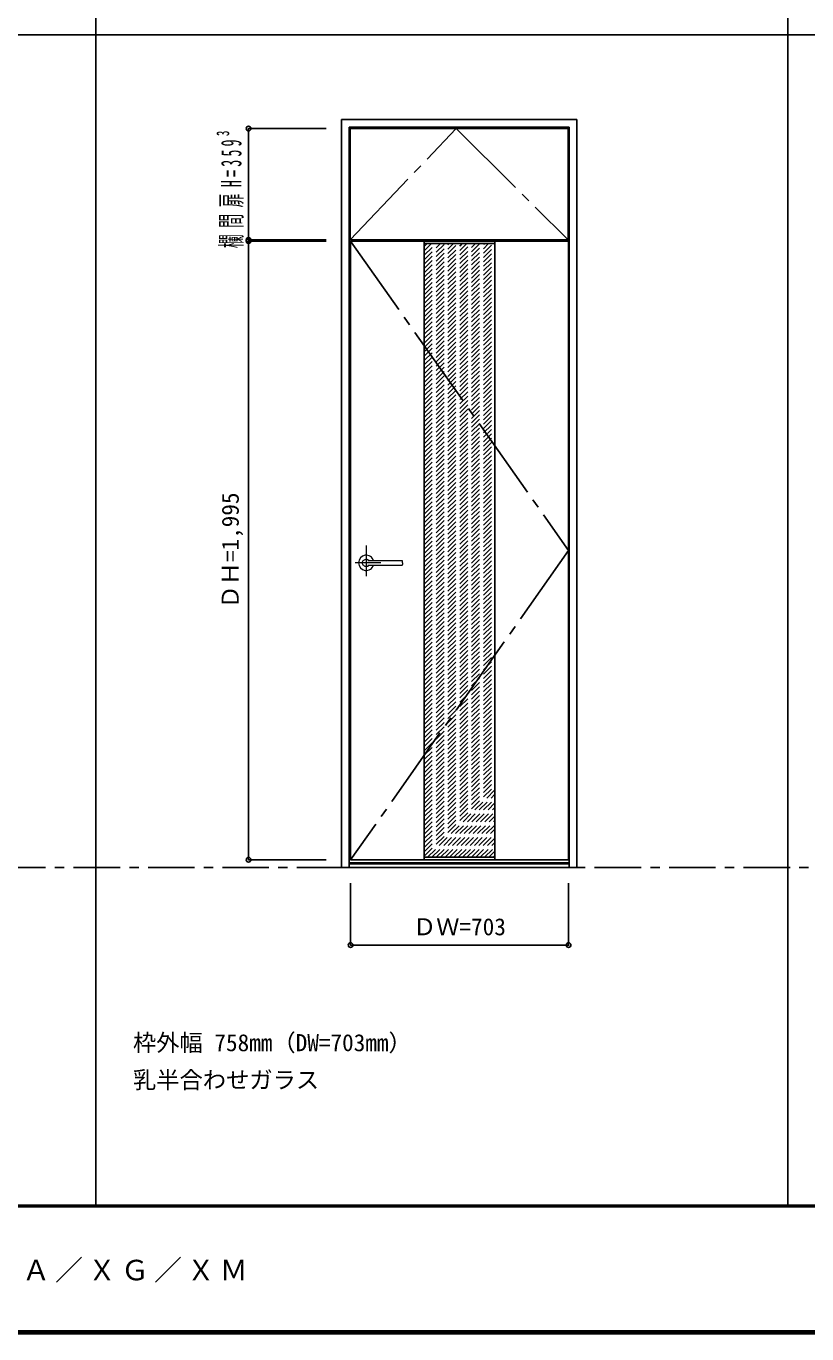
# Model space of a CAD drawing. Units: millimetres, scale not verified. Extents: x -6000 to 5700, y -4307 to 4260.
# Drawn here: x -3483 to -966, y -4205 to 12 of the extents above; entities that cross this region are included whole.
import ezdxf
from ezdxf.enums import TextEntityAlignment as Align

# ---------------------------------------------------------------- set-up
doc = ezdxf.new("R2010")
doc.units = ezdxf.units.MM
doc.header["$LTSCALE"] = 30
doc.header["$PDMODE"] = 32
doc.header["$PDSIZE"] = 15
for name, pattern in [('CHAIN1', [8, 5, -1, 1, -1]), ('CHAIN2', [12, 9, -1, 1, -1]), ('DASHED1', [1.8, 1.2, -0.6])]:
    doc.linetypes.add(name, pattern=pattern)
for name, color, linetype in [('0-1_通り芯', 7, 'CHAIN1'), ('0-2_扉', 3, 'Continuous'), ('0-3_仕上げ', 3, 'Continuous'), ('0-4_枠', 3, 'Continuous'), ('0-7', 7, 'CHAIN2'), ('0-A_文字', 7, 'Continuous'), ('0-B_寸法', 7, 'Continuous'), ('0-C_ハッチ', 4, 'DASHED1'), ('F-1_枠', 6, 'Continuous'), ('F-A_文字', 7, 'Continuous')]:
    doc.layers.add(name, color=color, linetype=linetype)
doc.layers.add('0-5_レバー', color=7, linetype='Continuous', lineweight=18)
doc.styles.add('ＭＳ ゴシック', font='')
doc.styles.get('ＭＳ ゴシック').set_extended_font_data('MS Gothic')

msp = doc.modelspace()

# ---------------------------------------------------------------- linework, layer by layer
at = {"layer": '0-1_通り芯'}
msp.add_line((-5490, -2701.25), (1204.8, -2701.25), dxfattribs=at)
at = {"layer": '0-2_扉'}
for p, q in [((-2438.3, -318.25), (-1735.3, -318.25)), ((-2438.3, -677.25), (-2438.3, -318.25)), ((-1735.3, -677.25), (-1735.3, -318.25)), ((-2438.3, -677.25), (-1735.3, -677.25)), ((-2436.8, -681.25), (-1733.8, -681.25)), ((-2436.8, -2676.25), (-2436.8, -681.25)), ((-1733.8, -2676.25), (-1733.8, -681.25)), ((-2436.8, -2676.25), (-1733.8, -2676.25))]:
    msp.add_line(p, q, dxfattribs=at)
at = {"layer": '0-3_仕上げ'}
for p, q in [((-2199.3, -681.25), (-2199.3, -2676.25)), ((-1971.3, -681.25), (-1971.3, -2676.25))]:
    msp.add_line(p, q, dxfattribs=at)
at = {"layer": '0-3_仕上げ', "color": 7}
for p, q in [((-2199.3, -689.25), (-1971.3, -689.25)), ((-2199.3, -2668.25), (-1971.3, -2668.25))]:
    msp.add_line(p, q, dxfattribs=at)
at = {"layer": '0-4_枠'}
for p, q in [((-2465.8, -289.25), (-1707.8, -289.25)), ((-2465.8, -2701.25), (-2465.8, -289.25)), ((-1707.8, -2701.25), (-1707.8, -289.25)), ((-2441.8, -313.25), (-1731.8, -313.25)), ((-2441.8, -2701.25), (-2441.8, -313.25)), ((-1731.8, -2701.25), (-1731.8, -313.25)), ((-2441.8, -2686.25), (-1731.8, -2686.25)), ((-2441.8, -2689.25), (-1731.8, -2689.25)), ((-2465.8, -2701.25), (-1707.8, -2701.25))]:
    msp.add_line(p, q, dxfattribs=at)
at = {"layer": '0-5_レバー', "color": 4, "linetype": 'CHAIN1'}
for p, q in [((-2386.3, -1662.29), (-2386.3, -1762.14)), ((-2339.5, -1718.75), (-2422.52, -1718.75))]:
    msp.add_line(p, q, dxfattribs=at)
at = {"layer": '0-5_レバー'}
for q in [(-2269.3, -1713.26), (-2269.3, -1724.25)]:
    msp.add_line((-2269.3, -1718.75), q, dxfattribs=at)
for points in [[(-2376.34, -1711.76), (-2377.11, -1710.97), (-2379.08, -1709.6), (-2381.33, -1708.59), (-2383.76, -1707.96), (-2386.3, -1707.75), (-2388.84, -1707.96), (-2391.27, -1708.59), (-2393.52, -1709.6), (-2395.49, -1710.97), (-2397.11, -1712.64), (-2398.31, -1714.54), (-2399.05, -1716.6), (-2399.3, -1718.75), (-2399.05, -1720.9), (-2398.31, -1722.96), (-2397.11, -1724.86), (-2395.49, -1726.53), (-2393.52, -1727.9), (-2391.27, -1728.91), (-2388.84, -1729.54), (-2386.3, -1729.75), (-2383.76, -1729.54), (-2381.33, -1728.91), (-2379.08, -1727.9), (-2377.11, -1726.53), (-2376.34, -1725.74)], [(-2270.8, -1711.75), (-2280.53, -1711.75), (-2290.71, -1711.75), (-2300.31, -1711.75), (-2309.3, -1711.75), (-2317.71, -1711.75), (-2325.52, -1711.75), (-2332.34, -1711.75), (-2338.64, -1711.75), (-2344.41, -1711.75), (-2349.65, -1711.75), (-2354.44, -1711.75), (-2359.1, -1711.75), (-2363.3, -1711.75), (-2367.05, -1711.75), (-2369.05, -1711.75), (-2370.9, -1711.75), (-2372.91, -1711.76), (-2375.32, -1711.76), (-2376.81, -1711.76), (-2378.35, -1711.76), (-2379.87, -1711.76), (-2380.97, -1711.76), (-2381.43, -1711.76), (-2381.43, -1711.77)], [(-2381.28, -1725.74), (-2381.15, -1725.74), (-2380.71, -1725.74), (-2379.99, -1725.74), (-2378.97, -1725.74), (-2377.71, -1725.74), (-2376.36, -1725.74), (-2373.5, -1725.74), (-2370.52, -1725.75), (-2367.5, -1725.75), (-2364.46, -1725.75), (-2361.39, -1725.75), (-2358.31, -1725.75), (-2354.31, -1725.75), (-2349.9, -1725.75), (-2344.93, -1725.75), (-2339.4, -1725.75), (-2333.31, -1725.75), (-2326.66, -1725.75), (-2319.45, -1725.75), (-2310.86, -1725.75), (-2301.6, -1725.75), (-2291.66, -1725.75), (-2281.05, -1725.75), (-2270.8, -1725.75)], [(-2270.8, -1711.75), (-2279.88, -1711.75), (-2280.28, -1711.75)]]:
    msp.add_lwpolyline(points, dxfattribs=at)
for centre, radius, start, end in [((-2386.3, -1718.75), 24.55, 16.59952, 343.36736), ((-2270.8, -1713.25), 1.5, 0.00847, 89.9163), ((-2270.8, -1713.25), 1.5, 360, 90.17419), ((-2270.8, -1724.25), 1.5, 270.16419, 0), ((-2270.8, -1724.25), 1.5, 269.91059, 359.99153)]:
    msp.add_arc(centre, radius, start, end, dxfattribs=at)
at = {"layer": '0-7'}
for p, q in [((-2438.3, -677.25), (-2096.8, -318.25)), ((-2096.8, -318.25), (-1735.3, -677.25))]:
    msp.add_line(p, q, dxfattribs=at)
msp.add_lwpolyline([(-2436.8, -681.25), (-1733.8, -1678.75), (-2436.8, -2676.25)], dxfattribs=at)
at = {"layer": '0-B_寸法', "color": 4}
for p, q in [((-2765.8, -318.25), (-2515.8, -318.25)), ((-2765.8, -677.25), (-2765.8, -318.25)), ((-2765.8, -677.25), (-2515.8, -677.25)), ((-2765.8, -681.25), (-2765.8, -2676.25)), ((-2765.8, -681.25), (-2515.8, -681.25)), ((-2765.8, -2676.25), (-2515.8, -2676.25)), ((-2436.8, -2951.25), (-2436.8, -2751.25))]:
    msp.add_line(p, q, dxfattribs=at)
msp.add_lwpolyline([(-2436.8, -2951.25), (-1733.8, -2951.25), (-1733.8, -2751.25)], dxfattribs=at)
at = {"layer": '0-B_寸法'}
for p in [(-2765.8, -318.25), (-2765.8, -677.25), (-2765.8, -681.25), (-2765.8, -2676.25), (-2436.8, -2951.25), (-1733.8, -2951.25)]:
    msp.add_point(p, dxfattribs=at)
at = {"layer": '0-C_ハッチ'}
for p, q in [((-2199.3, -910.82), (-1977.73, -689.25)), ((-2199.3, -896.68), (-1991.87, -689.25)), ((-2199.3, -882.54), (-2006.01, -689.25)), ((-2199.3, -868.4), (-2020.15, -689.25)), ((-2199.3, -854.25), (-2034.3, -689.25)), ((-2199.3, -840.11), (-2048.44, -689.25)), ((-2199.3, -825.97), (-2062.58, -689.25)), ((-2199.3, -811.83), (-2076.72, -689.25)), ((-2199.3, -797.69), (-2090.86, -689.25)), ((-2199.3, -783.54), (-2105.01, -689.25)), ((-2199.3, -769.4), (-2119.15, -689.25)), ((-2199.3, -755.26), (-2133.29, -689.25)), ((-2199.3, -741.12), (-2147.43, -689.25)), ((-2199.3, -726.98), (-2161.57, -689.25)), ((-2199.3, -712.83), (-2175.72, -689.25)), ((-2199.3, -698.69), (-2189.86, -689.25)), ((-2199.3, -924.97), (-1971.3, -696.97)), ((-2199.3, -939.11), (-1971.3, -711.11)), ((-2199.3, -953.25), (-1971.3, -725.25)), ((-2199.3, -967.39), (-1971.3, -739.39)), ((-2199.3, -981.53), (-1971.3, -753.53)), ((-2199.3, -995.68), (-1971.3, -767.68)), ((-2199.3, -1009.82), (-1971.3, -781.82)), ((-2199.3, -1023.96), (-1971.3, -795.96)), ((-2199.3, -1038.1), (-1971.3, -810.1)), ((-2199.3, -1052.24), (-1971.3, -824.24)), ((-2199.3, -1066.39), (-1971.3, -838.39)), ((-2199.3, -1080.53), (-1971.3, -852.53)), ((-2199.3, -1094.67), (-1971.3, -866.67)), ((-2199.3, -1108.81), (-1971.3, -880.81)), ((-2199.3, -1122.96), (-1971.3, -894.96)), ((-2199.3, -1137.1), (-1971.3, -909.1)), ((-2199.3, -1151.24), (-1971.3, -923.24)), ((-2199.3, -1165.38), (-1971.3, -937.38)), ((-2199.3, -1179.52), (-1971.3, -951.52)), ((-2199.3, -1193.67), (-1971.3, -965.67)), ((-2199.3, -1207.81), (-1971.3, -979.81)), ((-2199.3, -1221.95), (-1971.3, -993.95)), ((-2199.3, -1236.09), (-1971.3, -1008.09)), ((-2199.3, -1250.23), (-1971.3, -1022.23)), ((-2199.3, -1264.38), (-1971.3, -1036.38)), ((-2199.3, -1278.52), (-1971.3, -1050.52)), ((-2199.3, -1292.66), (-1971.3, -1064.66)), ((-2199.3, -1306.8), (-1971.3, -1078.8)), ((-2199.3, -1320.95), (-1971.3, -1092.95)), ((-2199.3, -1335.09), (-1971.3, -1107.09)), ((-2199.3, -1349.23), (-1971.3, -1121.23)), ((-2199.3, -1363.37), (-1971.3, -1135.37)), ((-2199.3, -1377.51), (-1971.3, -1149.51)), ((-2199.3, -1391.66), (-1971.3, -1163.66)), ((-2199.3, -1405.8), (-1971.3, -1177.8)), ((-2199.3, -1419.94), (-1971.3, -1191.94)), ((-2199.3, -1434.08), (-1971.3, -1206.08)), ((-2199.3, -1448.22), (-1971.3, -1220.22)), ((-2199.3, -1462.37), (-1971.3, -1234.37)), ((-2199.3, -1476.51), (-1971.3, -1248.51)), ((-2199.3, -1490.65), (-1971.3, -1262.65)), ((-2199.3, -1504.79), (-1971.3, -1276.79)), ((-2199.3, -1518.94), (-1971.3, -1290.94)), ((-2199.3, -1533.08), (-1971.3, -1305.08)), ((-2199.3, -1547.22), (-1971.3, -1319.22)), ((-2199.3, -1561.36), (-1971.3, -1333.36)), ((-2199.3, -1575.5), (-1971.3, -1347.5)), ((-2199.3, -1589.65), (-1971.3, -1361.65)), ((-2199.3, -1603.79), (-1971.3, -1375.79)), ((-2199.3, -1617.93), (-1971.3, -1389.93)), ((-2199.3, -1632.07), (-1971.3, -1404.07)), ((-2199.3, -1646.21), (-1971.3, -1418.21)), ((-2199.3, -1660.36), (-1971.3, -1432.36)), ((-2199.3, -1674.5), (-1971.3, -1446.5)), ((-2199.3, -1688.64), (-1971.3, -1460.64)), ((-2199.3, -1702.78), (-1971.3, -1474.78)), ((-2199.3, -1716.92), (-1971.3, -1488.92)), ((-2199.3, -1731.07), (-1971.3, -1503.07)), ((-2199.3, -1745.21), (-1971.3, -1517.21)), ((-2199.3, -1759.35), (-1971.3, -1531.35)), ((-2199.3, -1773.49), (-1971.3, -1545.49)), ((-2199.3, -1787.64), (-1971.3, -1559.64)), ((-2199.3, -1801.78), (-1971.3, -1573.78)), ((-2199.3, -1815.92), (-1971.3, -1587.92)), ((-2199.3, -1830.06), (-1971.3, -1602.06)), ((-2199.3, -1844.2), (-1971.3, -1616.2)), ((-2199.3, -1858.35), (-1971.3, -1630.35)), ((-2199.3, -1872.49), (-1971.3, -1644.49)), ((-2199.3, -1886.63), (-1971.3, -1658.63)), ((-2199.3, -1900.77), (-1971.3, -1672.77)), ((-2199.3, -1914.91), (-1971.3, -1686.91)), ((-2199.3, -1929.06), (-1971.3, -1701.06)), ((-2199.3, -1943.2), (-1971.3, -1715.2)), ((-2199.3, -1957.34), (-1971.3, -1729.34)), ((-2199.3, -1971.48), (-1971.3, -1743.48)), ((-2199.3, -1985.63), (-1971.3, -1757.63)), ((-2199.3, -1999.77), (-1971.3, -1771.77)), ((-2199.3, -2013.91), (-1971.3, -1785.91)), ((-2199.3, -2028.05), (-1971.3, -1800.05)), ((-2199.3, -2042.19), (-1971.3, -1814.19)), ((-2199.3, -2056.34), (-1971.3, -1828.34)), ((-2199.3, -2070.48), (-1971.3, -1842.48)), ((-2199.3, -2084.62), (-1971.3, -1856.62)), ((-2199.3, -2098.76), (-1971.3, -1870.76)), ((-2199.3, -2112.9), (-1971.3, -1884.9)), ((-2199.3, -2127.05), (-1971.3, -1899.05)), ((-2199.3, -2141.19), (-1971.3, -1913.19)), ((-2199.3, -2155.33), (-1971.3, -1927.33)), ((-2199.3, -2169.47), (-1971.3, -1941.47)), ((-2199.3, -2183.62), (-1971.3, -1955.62)), ((-2199.3, -2197.76), (-1971.3, -1969.76)), ((-2199.3, -2211.9), (-1971.3, -1983.9)), ((-2199.3, -2226.04), (-1971.3, -1998.04)), ((-2199.3, -2240.18), (-1971.3, -2012.18)), ((-2199.3, -2254.33), (-1971.3, -2026.33)), ((-2199.3, -2268.47), (-1971.3, -2040.47)), ((-2199.3, -2282.61), (-1971.3, -2054.61)), ((-2199.3, -2296.75), (-1971.3, -2068.75)), ((-2199.3, -2310.89), (-1971.3, -2082.89)), ((-2199.3, -2325.04), (-1971.3, -2097.04)), ((-2199.3, -2339.18), (-1971.3, -2111.18)), ((-2199.3, -2353.32), (-1971.3, -2125.32)), ((-2199.3, -2367.46), (-1971.3, -2139.46)), ((-2199.3, -2381.61), (-1971.3, -2153.61)), ((-2199.3, -2395.75), (-1971.3, -2167.75)), ((-2199.3, -2409.89), (-1971.3, -2181.89)), ((-2199.3, -2424.03), (-1971.3, -2196.03)), ((-2199.3, -2438.17), (-1971.3, -2210.17)), ((-2199.3, -2452.32), (-1971.3, -2224.32)), ((-2199.3, -2466.46), (-1971.3, -2238.46)), ((-2199.3, -2480.6), (-1971.3, -2252.6)), ((-2199.3, -2494.74), (-1971.3, -2266.74)), ((-2199.3, -2508.88), (-1971.3, -2280.88)), ((-2199.3, -2523.03), (-1971.3, -2295.03)), ((-2199.3, -2537.17), (-1971.3, -2309.17)), ((-2199.3, -2551.31), (-1971.3, -2323.31)), ((-2199.3, -2565.45), (-1971.3, -2337.45)), ((-2199.3, -2579.6), (-1971.3, -2351.6)), ((-2199.3, -2593.74), (-1971.3, -2365.74)), ((-2199.3, -2607.88), (-1971.3, -2379.88)), ((-2199.3, -2622.02), (-1971.3, -2394.02)), ((-2199.3, -2636.16), (-1971.3, -2408.16)), ((-2199.3, -2650.31), (-1971.3, -2422.31)), ((-2199.3, -2664.45), (-1971.3, -2436.45)), ((-2188.96, -2668.25), (-1971.3, -2450.59)), ((-2174.82, -2668.25), (-1971.3, -2464.73)), ((-2160.68, -2668.25), (-1971.3, -2478.87)), ((-2146.53, -2668.25), (-1971.3, -2493.02)), ((-2132.39, -2668.25), (-1971.3, -2507.16)), ((-2118.25, -2668.25), (-1971.3, -2521.3)), ((-2104.11, -2668.25), (-1971.3, -2535.44)), ((-2089.97, -2668.25), (-1971.3, -2549.59)), ((-2075.82, -2668.25), (-1971.3, -2563.73)), ((-2061.68, -2668.25), (-1971.3, -2577.87)), ((-2047.54, -2668.25), (-1971.3, -2592.01)), ((-2033.4, -2668.25), (-1971.3, -2606.15)), ((-2019.25, -2668.25), (-1971.3, -2620.3)), ((-2005.11, -2668.25), (-1971.3, -2634.44)), ((-1990.97, -2668.25), (-1971.3, -2648.58)), ((-1976.83, -2668.25), (-1971.3, -2662.72))]:
    msp.add_line(p, q, dxfattribs=at)
at = {"layer": 'F-1_枠'}
for p, q in [((-3258.4, 4175), (-3258.4, -3790)), ((-1026.8, 4175), (-1026.8, -3790)), ((-6000, -15.5), (5700, -15.5)), ((5700, -3790), (-6000, -3790)), ((5700, -3795), (-6000, -3795)), ((5700, -4195), (-6000, -4195)), ((5700, -4200), (-6000, -4200)), ((5700, -4205), (-6000, -4205))]:
    msp.add_line(p, q, dxfattribs=at)

# ---------------------------------------------------------------- texts
at = {"layer": '0-A_文字', "style": 'ＭＳ ゴシック'}
for s, p in [('枠外幅 758mm（DW=703mm）', (-3138.4, -3310)), ('乳半合わせガラス', (-3138.4, -3430))]:
    msp.add_text(s, height=54.99, dxfattribs=at).set_placement(p, align=Align.BOTTOM_LEFT)
at = {"layer": '0-B_寸法', "style": 'ＭＳ ゴシック'}
msp.add_text('ＤＨ=1,995', height=54.99, rotation=90, dxfattribs=at).set_placement((-2780.8, -1866.25), align=Align.BOTTOM_LEFT)
msp.add_text('ＤＷ=703', height=54.99, dxfattribs=at).set_placement((-2235.8, -2936.25), align=Align.BOTTOM_LEFT)
at = {"layer": '0-B_寸法', "insert": (-2780.8, -704), "char_height": 65.98, "attachment_point": 7, "rotation": 90, "style": 'ＭＳ ゴシック'}
msp.add_mtext('\\T1.46;\\W0.5;欄間扉H=359³', dxfattribs=at)
at = {"layer": 'F-A_文字', "insert": (-5247.55, -4040), "char_height": 65.98, "attachment_point": 7, "style": 'ＭＳ ゴシック'}
msp.add_mtext('\\T1.18;ドレタス\u3000H20欄間付きドア\u3000Ｂ－ＸＡ／ＸＧ／ＸＭ', dxfattribs=at)

doc.saveas('drawing.dxf')
